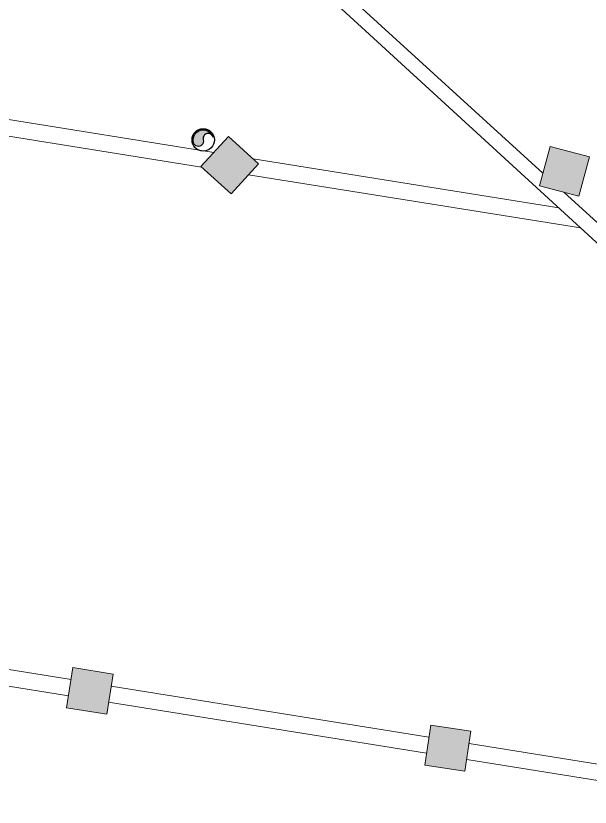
# Model space of a CAD drawing. Header units: centimetres. Extents: x 139057 to 200038, y 34824 to 80516.
# Drawn here: x 165642 to 166347, y 61281 to 62253 of the extents above; entities that cross this region are included whole.
import ezdxf

# ---------------------------------------------------------------- set-up
doc = ezdxf.new("R2010")
doc.units = ezdxf.units.CM
doc.header["$LTSCALE"] = 100
doc.layers.get('0').update_dxf_attribs({"lineweight": 0})
doc.layers.add('410_STRUTTURE_001-AM_0', color=7, linetype='Continuous', lineweight=0)
doc.layers.add('430_TAVOLATI_001-AM_0', color=3, linetype='Continuous', lineweight=0)
doc.layers.add('FOROMETRIE AREA G', color=251, linetype='Continuous')

# ---------------------------------------------------------------- blocks, each defined once
blk = doc.blocks.new('ND250')
h = blk.add_hatch(color=256)
edge = h.paths.add_edge_path()
edge.add_arc((-0.2119659272419852, 0.0003751888871192932), 124.999999998851, -90.20196108935022, 90.20196108935028, ccw=False)
edge.add_arc((-0.2169810411889893, -62.49999478293351), 62.50037142800793, 269.6006753158446, 449.8010872162258)
edge.add_arc((-0.3207416369964866, 62.49982698961084), 62.50064998805205, 89.89656760042521, 270.29403250654775, ccw=False)
edge.add_arc((-0.4302452211897368, 125.0003882477474), 0.2223319420429318, 180.2034860361724, 359.9966212421752, ccw=False)
blk.add_lwpolyline([(-0.6525757610797882, 124.9995986372232, -1.003531113011555), (-0.6525757610797882, -124.998848259449, 1.001750454913192), (0, 0, -1.003474564946119), (-0.2079132795333862, 125.0003751367331, -0.9981963915986242)], format="xyb", close=True)
blk.add_circle((0, 0), 137.5)

msp = doc.modelspace()

# ---------------------------------------------------------------- hatches: boundary and pattern name
at = {"layer": '410_STRUTTURE_001-AM_0'}
for points in [[(165940.0232951181, 62071.4534174518), (165903.0721334858, 62105.13741445702), (165869.3881364843, 62068.18625282657), (165906.3392981148, 62034.50225582135)], [(166285.334328829, 62044.68942276549), (166333.6421199819, 62031.79146502328), (166346.5400777223, 62080.09925618183), (166298.2322865693, 62092.9972139166)], [(165753.6093358999, 61395.46183981907), (165761.5407694994, 61444.82875546974), (165712.1738538468, 61452.76018906546), (165704.2424202474, 61403.39327341479)], [(166151.5089082556, 61382.15285653782), (166144.1466427544, 61332.69785631609), (166193.6016429724, 61325.33559081864), (166200.9639084736, 61374.79059104037)]]:
    msp.add_hatch(color=256, dxfattribs=at).paths.add_polyline_path(points)

# ---------------------------------------------------------------- linework, layer by layer
for points, elevation in [([(165906.3392981148, 62034.50225582135), (165940.0232951181, 62071.4534174518), (165903.0721334858, 62105.13741445702), (165869.3881364843, 62068.18625282657)], -2.988773556612082e-08), ([(166333.6421199819, 62031.79146502328), (166346.5400777223, 62080.09925618183), (166298.2322865693, 62092.9972139166), (166285.334328829, 62044.68942276549)], -3.490789228516181e-08), ([(165753.6093358999, 61395.46183981907), (165761.5407694994, 61444.82875546974), (165712.1738538468, 61452.76018906546), (165704.2424202474, 61403.39327341479)], -3.450811791845133e-08), ([(166193.6016429724, 61325.33559081864), (166200.9639084736, 61374.79059104037), (166151.5089082556, 61382.15285653782), (166144.1466427544, 61332.69785631609)], -3.445192508317127e-08)]:
    msp.add_lwpolyline(points, close=True, dxfattribs=dict(at, elevation=elevation))
at = {"layer": '430_TAVOLATI_001-AM_0'}
for p, q in [((167110.7759949701, 61281.29849933994, -3.490789228516181e-08), (165762.9666489871, 62518.00609446478, -3.490789228516181e-08)), ((165789.1620811044, 62516.96215166312, -3.490789228516181e-08), (166289.4417686114, 62060.07335774016, -3.490789228516181e-08)), ((165885.0347000106, 62085.35044796926, -3.158358726065968e-08), (165554.3608170996, 62138.4951414184, -3.291722438031943e-08)), ((165870.1576450529, 62067.48478301775, -3.16307883280687e-08), (165551.1882436561, 62118.74837513429, -3.291722023491816e-08)), ((166308.6970509855, 62017.26098904919, -2.987491939584273e-08), (165933.2851147657, 62077.59581830513, -3.138898905535276e-08)), ((166335.4613883632, 61992.70287227046, -2.975417703196641e-08), (165927.9400846834, 62058.19820128542, -3.139774662039605e-08)), ((166314.9428261133, 62036.7840903641, -3.490789228516181e-08), (166640.2330928022, 61739.70731244397, -3.490789228516181e-08)), ((165709.8031631658, 61438.00451024037, -0.0001835548272120595), (165448.7806891935, 61479.92564668667, -2.989669239651877e-08)), ((165706.6305897223, 61418.25774394137, -0.0001835540234605996), (165445.6092589019, 61460.17869679791, -2.989669239651707e-08)), ((166149.276867597, 61367.15943212968, -3.490789228516181e-08), (165759.130749066, 61429.82827995878, -3.490789228516181e-08)), ((166146.3687282117, 61347.62440803063, -3.490789228516181e-08), (165755.9979914991, 61410.32933609348, -3.490789228516181e-08)), ((166439.0300691935, 61320.87083337617, -3.490789228516181e-08), (166198.6842620211, 61359.47738129061, -3.490789228516181e-08)), ((166429.9313409278, 61302.07598044884, -3.490789228516181e-08), (166195.7391615516, 61339.69407621932, -3.490789228516181e-08))]:
    msp.add_line(p, q, dxfattribs=at)

# ---------------------------------------------------------------- block references
at = {"layer": 'FOROMETRIE AREA G', "xscale": 0.1, "yscale": 0.1, "zscale": 0.1, "rotation": 105.66}
msp.add_blockref('ND250', (165872.1395055006, 62100.88457707476, -3.490789228516181e-08), dxfattribs=at)

doc.saveas('drawing.dxf')
